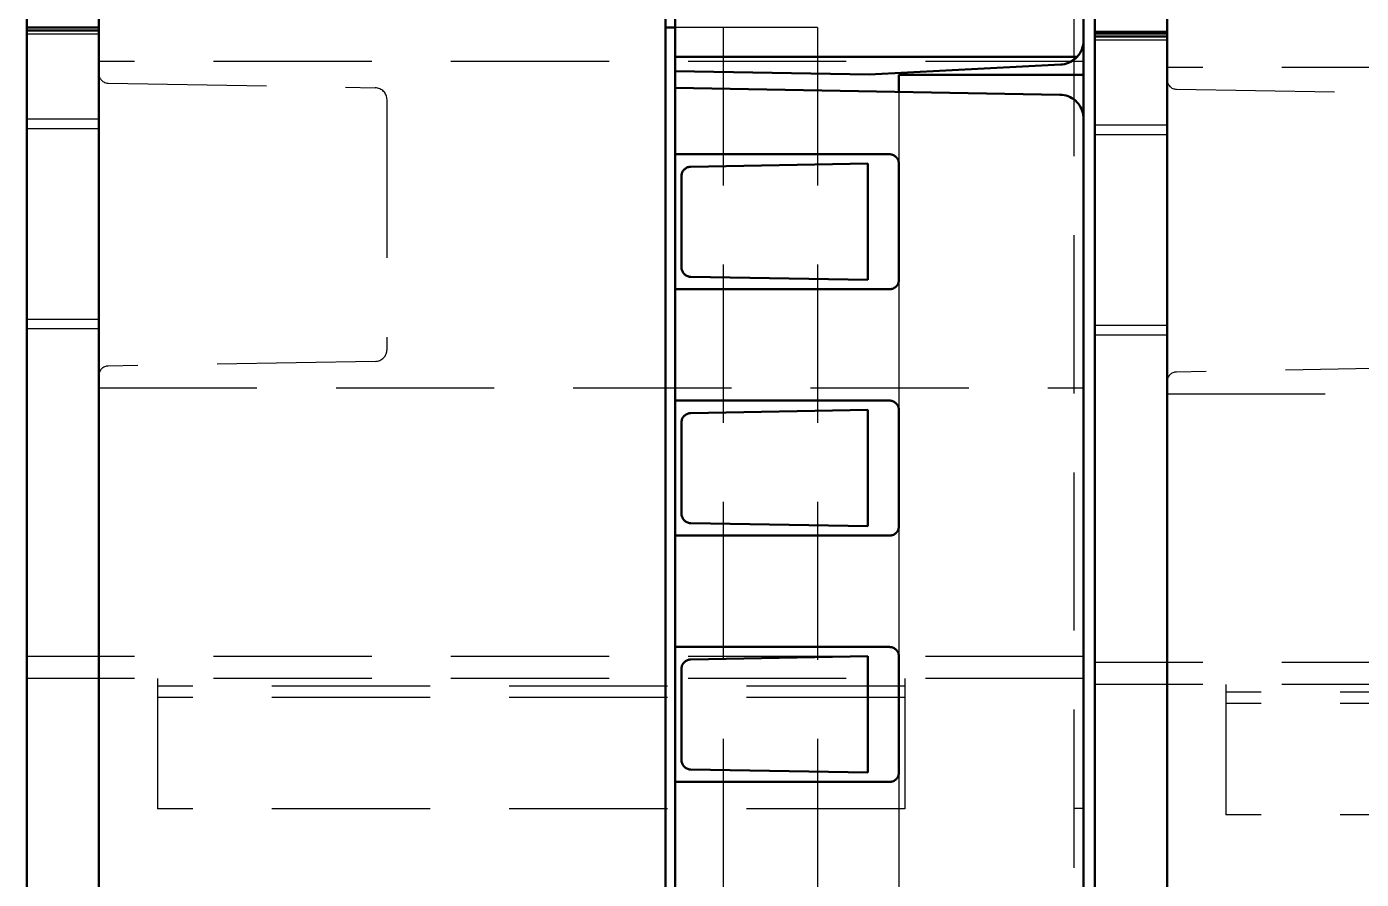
# Model space of a CAD drawing. Extents: x -891 to 6596, y -1 to 298.
# Drawn here: x -331.168 to -326.95, y 176.377 to 179.073 of the extents above; entities that cross this region are included whole.
import ezdxf

# ---------------------------------------------------------------- set-up
doc = ezdxf.new("R2010")
doc.units = 0
doc.header["$MEASUREMENT"] = 0
doc.linetypes.add('DASHED', pattern=[0.75, 0.5, -0.25])
for name, color, linetype, lineweight in [('AM_0', 7, 'Continuous', 50), ('AM_4', 3, 'Continuous', 25), ('AM_9', 6, 'DASHED', 25)]:
    doc.layers.add(name, color=color, linetype=linetype, lineweight=lineweight)

msp = doc.modelspace()

# ---------------------------------------------------------------- linework, layer by layer
at = {"layer": 'AM_0'}
for p, q in [((-331.1683, 184.1191), (-331.1683, 164.5302)), ((-327.7917, 184.1), (-327.7917, 164.5111)), ((-327.8277, 184.0728), (-327.8277, 174.1117)), ((-330.9406, 165.2317), (-330.9406, 180.1111)), ((-329.1488, 165.2287), (-329.1488, 180.1111)), ((-329.1184, 180.1111), (-329.1184, 164.9857)), ((-327.5639, 165.2127), (-327.5639, 180.092)), ((-331.1683, 179.071), (-330.9406, 179.071)), ((-329.1488, 179.071), (-329.1184, 179.071)), ((-330.9406, 179.0607), (-331.1683, 179.0607)), ((-327.5639, 179.0565), (-327.7917, 179.0565)), ((-327.7917, 179.0519), (-327.5639, 179.0519)), ((-327.5639, 179.0417), (-327.7917, 179.0417)), ((-327.8483, 178.9774), (-329.1184, 178.9774)), ((-328.505, 178.9218), (-327.8997, 178.9536)), ((-329.1184, 178.9325), (-328.505, 178.9218)), ((-328.4113, 178.867), (-328.4113, 178.9206)), ((-327.8277, 178.9206), (-328.4113, 178.9206)), ((-327.9023, 178.8582), (-329.1184, 178.8794)), ((-328.4416, 178.6698), (-329.1184, 178.6698)), ((-328.5101, 178.6403), (-329.069, 178.6305)), ((-328.5101, 178.2725), (-328.5101, 178.6403)), ((-328.4113, 178.2733), (-328.4113, 178.6394)), ((-329.0988, 178.6002), (-329.0988, 178.3126)), ((-329.069, 178.2822), (-328.5101, 178.2725)), ((-329.1184, 178.2429), (-328.4416, 178.2429)), ((-328.4416, 177.8908), (-329.1184, 177.8908)), ((-328.5101, 177.8613), (-329.069, 177.8516)), ((-328.5101, 177.4935), (-328.5101, 177.8613)), ((-328.4113, 177.4943), (-328.4113, 177.8604)), ((-329.0988, 177.8212), (-329.0988, 177.5336)), ((-329.069, 177.5032), (-328.5101, 177.4935)), ((-329.1184, 177.464), (-328.4416, 177.464)), ((-328.4416, 177.1118), (-329.1184, 177.1118)), ((-328.5101, 177.0823), (-329.069, 177.0726)), ((-328.5101, 176.7145), (-328.5101, 177.0823)), ((-328.4113, 176.7154), (-328.4113, 177.0815)), ((-329.0988, 177.0422), (-329.0988, 176.7546)), ((-329.069, 176.7243), (-328.5101, 176.7145)), ((-329.1184, 176.685), (-328.4416, 176.685))]:
    msp.add_line(p, q, dxfattribs=at)
for points in [[(-327.8483, 178.9774), (-327.853, 178.9728), (-327.8581, 178.9686), (-327.8636, 178.9649), (-327.8694, 178.9616), (-327.8754, 178.9589), (-327.8817, 178.9567), (-327.8881, 178.9551), (-327.8946, 178.954), (-327.8997, 178.9536)], [(-327.9023, 178.8582), (-327.8957, 178.8578), (-327.8892, 178.8568), (-327.8827, 178.8552), (-327.8764, 178.8531), (-327.8704, 178.8505), (-327.8645, 178.8473), (-327.859, 178.8437), (-327.8538, 178.8395), (-327.849, 178.835), (-327.8446, 178.83), (-327.8407, 178.8247), (-327.8372, 178.8191), (-327.8343, 178.8131), (-327.8319, 178.807), (-327.83, 178.8006), (-327.8287, 178.7941), (-327.8279, 178.7875), (-327.8277, 178.7822)], [(-328.4113, 178.6394), (-328.4114, 178.6421), (-328.4117, 178.6447), (-328.4123, 178.6473), (-328.4131, 178.6498), (-328.4141, 178.6522), (-328.4153, 178.6546), (-328.4168, 178.6568), (-328.4184, 178.6589), (-328.4202, 178.6609), (-328.4221, 178.6627), (-328.4242, 178.6643), (-328.4264, 178.6657), (-328.4288, 178.6669), (-328.4312, 178.668), (-328.4338, 178.6687), (-328.4364, 178.6693), (-328.439, 178.6697), (-328.4416, 178.6698)], [(-329.069, 178.6305), (-329.0716, 178.6304), (-329.0742, 178.63), (-329.0768, 178.6293), (-329.0793, 178.6285), (-329.0818, 178.6275), (-329.0841, 178.6262), (-329.0863, 178.6247), (-329.0884, 178.6231), (-329.0903, 178.6213), (-329.0921, 178.6193), (-329.0936, 178.6171), (-329.095, 178.6149), (-329.0962, 178.6125), (-329.0972, 178.61), (-329.0979, 178.6075), (-329.0984, 178.6049), (-329.0987, 178.6023), (-329.0988, 178.6002)], [(-329.0988, 178.3126), (-329.0987, 178.3099), (-329.0984, 178.3073), (-329.0978, 178.3047), (-329.097, 178.3022), (-329.096, 178.2997), (-329.0948, 178.2974), (-329.0933, 178.2952), (-329.0917, 178.2931), (-329.0899, 178.2911), (-329.088, 178.2893), (-329.0859, 178.2877), (-329.0836, 178.2863), (-329.0813, 178.285), (-329.0788, 178.284), (-329.0763, 178.2832), (-329.0737, 178.2827), (-329.0711, 178.2823), (-329.069, 178.2822)], [(-328.4416, 178.2429), (-328.439, 178.2431), (-328.4364, 178.2434), (-328.4338, 178.244), (-328.4312, 178.2448), (-328.4288, 178.2458), (-328.4264, 178.247), (-328.4242, 178.2484), (-328.4221, 178.25), (-328.4202, 178.2518), (-328.4184, 178.2538), (-328.4168, 178.2559), (-328.4153, 178.2581), (-328.4141, 178.2605), (-328.4131, 178.2629), (-328.4123, 178.2655), (-328.4117, 178.268), (-328.4114, 178.2707), (-328.4113, 178.2733)], [(-328.4113, 177.8604), (-328.4114, 177.8631), (-328.4117, 177.8657), (-328.4123, 177.8683), (-328.4131, 177.8708), (-328.4141, 177.8733), (-328.4153, 177.8756), (-328.4168, 177.8779), (-328.4184, 177.88), (-328.4202, 177.8819), (-328.4221, 177.8837), (-328.4242, 177.8853), (-328.4264, 177.8867), (-328.4288, 177.888), (-328.4312, 177.889), (-328.4338, 177.8898), (-328.4364, 177.8904), (-328.439, 177.8907), (-328.4416, 177.8908)], [(-329.069, 177.8516), (-329.0716, 177.8514), (-329.0742, 177.851), (-329.0768, 177.8504), (-329.0793, 177.8495), (-329.0818, 177.8485), (-329.0841, 177.8472), (-329.0863, 177.8458), (-329.0884, 177.8441), (-329.0903, 177.8423), (-329.0921, 177.8403), (-329.0936, 177.8382), (-329.095, 177.8359), (-329.0962, 177.8335), (-329.0972, 177.8311), (-329.0979, 177.8285), (-329.0984, 177.8259), (-329.0987, 177.8233), (-329.0988, 177.8212)], [(-329.0988, 177.5336), (-329.0987, 177.531), (-329.0984, 177.5283), (-329.0978, 177.5257), (-329.097, 177.5232), (-329.096, 177.5208), (-329.0948, 177.5184), (-329.0933, 177.5162), (-329.0917, 177.5141), (-329.0899, 177.5121), (-329.088, 177.5103), (-329.0859, 177.5087), (-329.0836, 177.5073), (-329.0813, 177.5061), (-329.0788, 177.5051), (-329.0763, 177.5043), (-329.0737, 177.5037), (-329.0711, 177.5033), (-329.069, 177.5032)], [(-328.4416, 177.464), (-328.439, 177.4641), (-328.4364, 177.4644), (-328.4338, 177.465), (-328.4312, 177.4658), (-328.4288, 177.4668), (-328.4264, 177.468), (-328.4242, 177.4695), (-328.4221, 177.4711), (-328.4202, 177.4729), (-328.4184, 177.4748), (-328.4168, 177.4769), (-328.4153, 177.4792), (-328.4141, 177.4815), (-328.4131, 177.484), (-328.4123, 177.4865), (-328.4117, 177.4891), (-328.4114, 177.4917), (-328.4113, 177.4943)], [(-328.4113, 177.0815), (-328.4114, 177.0841), (-328.4117, 177.0867), (-328.4123, 177.0893), (-328.4131, 177.0919), (-328.4141, 177.0943), (-328.4153, 177.0967), (-328.4168, 177.0989), (-328.4184, 177.101), (-328.4202, 177.1029), (-328.4221, 177.1047), (-328.4242, 177.1064), (-328.4264, 177.1078), (-328.4288, 177.109), (-328.4312, 177.11), (-328.4338, 177.1108), (-328.4364, 177.1114), (-328.439, 177.1117), (-328.4416, 177.1118)], [(-329.069, 177.0726), (-329.0716, 177.0724), (-329.0742, 177.072), (-329.0768, 177.0714), (-329.0793, 177.0706), (-329.0818, 177.0695), (-329.0841, 177.0682), (-329.0863, 177.0668), (-329.0884, 177.0651), (-329.0903, 177.0633), (-329.0921, 177.0613), (-329.0936, 177.0592), (-329.095, 177.0569), (-329.0962, 177.0546), (-329.0972, 177.0521), (-329.0979, 177.0496), (-329.0984, 177.047), (-329.0987, 177.0443), (-329.0988, 177.0422)], [(-329.0988, 176.7546), (-329.0987, 176.752), (-329.0984, 176.7494), (-329.0978, 176.7468), (-329.097, 176.7442), (-329.096, 176.7418), (-329.0948, 176.7394), (-329.0933, 176.7372), (-329.0917, 176.7351), (-329.0899, 176.7332), (-329.088, 176.7314), (-329.0859, 176.7298), (-329.0836, 176.7283), (-329.0813, 176.7271), (-329.0788, 176.7261), (-329.0763, 176.7253), (-329.0737, 176.7247), (-329.0711, 176.7244), (-329.069, 176.7243)], [(-328.4416, 176.685), (-328.439, 176.6851), (-328.4364, 176.6855), (-328.4338, 176.686), (-328.4312, 176.6868), (-328.4288, 176.6879), (-328.4264, 176.6891), (-328.4242, 176.6905), (-328.4221, 176.6921), (-328.4202, 176.6939), (-328.4184, 176.6959), (-328.4168, 176.698), (-328.4153, 176.7002), (-328.4141, 176.7025), (-328.4131, 176.705), (-328.4123, 176.7075), (-328.4117, 176.7101), (-328.4114, 176.7127), (-328.4113, 176.7154)]]:
    msp.add_lwpolyline(points, dxfattribs=at)
msp.add_arc((-327.9036, 179.0294), 0.0759, 316.8295, 0, dxfattribs=at)
at = {"layer": 'AM_4'}
for p, q in [((-330.9406, 179.0494), (-331.1683, 179.0494)), ((-327.5639, 179.0303), (-327.7917, 179.0303))]:
    msp.add_line(p, q, dxfattribs=at)
at = {"layer": 'AM_9'}
for p, q in [((-327.8581, 180.6638), (-327.8581, 175.8427)), ((-328.6689, 179.071), (-329.1184, 179.071)), ((-328.9666, 179.071), (-328.9666, 165.2287)), ((-328.6689, 179.071), (-328.6689, 165.2287)), ((-327.8277, 178.9635), (-330.9406, 178.9635)), ((-324.4511, 178.9444), (-327.5639, 178.9444)), ((-330.9107, 178.8946), (-330.0668, 178.8799)), ((-328.4113, 178.867), (-328.4113, 178.6394)), ((-327.5341, 178.8755), (-326.6901, 178.8608)), ((-330.0295, 178.8419), (-330.0295, 178.0529)), ((-330.9406, 178.7809), (-331.1683, 178.7809)), ((-330.9406, 178.7506), (-331.1683, 178.7506)), ((-327.5639, 178.7619), (-327.7917, 178.7619)), ((-327.5639, 178.7315), (-327.7917, 178.7315)), ((-328.4113, 178.2733), (-328.4113, 177.8604)), ((-330.9406, 178.1477), (-331.1683, 178.1477)), ((-330.9406, 178.1174), (-331.1683, 178.1174)), ((-327.5639, 178.1287), (-327.7917, 178.1287)), ((-327.5639, 178.0983), (-327.7917, 178.0983)), ((-330.0668, 178.0149), (-330.9107, 178.0002)), ((-326.6901, 177.9959), (-327.5341, 177.9811)), ((-330.9406, 177.9314), (-327.8277, 177.9314)), ((-327.5639, 177.9123), (-324.4511, 177.9123)), ((-328.4113, 177.4943), (-328.4113, 177.0815)), ((-327.8277, 177.0818), (-331.1683, 177.0818)), ((-324.4511, 177.0627), (-327.7917, 177.0627)), ((-327.8277, 177.0119), (-331.1683, 177.0119)), ((-330.7549, 177.0119), (-330.7549, 176.6004)), ((-328.3932, 177.0119), (-328.3932, 176.6004)), ((-328.3932, 176.988), (-330.7549, 176.988)), ((-324.4511, 176.9929), (-327.7917, 176.9929)), ((-327.3782, 176.9929), (-327.3782, 176.5814)), ((-325.0165, 176.969), (-327.3782, 176.969)), ((-328.3932, 176.9521), (-330.7549, 176.9521)), ((-325.0165, 176.9331), (-327.3782, 176.9331)), ((-328.4113, 176.7154), (-328.4113, 176.3025)), ((-328.3932, 176.6004), (-330.7549, 176.6004)), ((-327.8581, 176.6019), (-327.8277, 176.6019)), ((-325.0165, 176.5814), (-327.3782, 176.5814))]:
    msp.add_line(p, q, dxfattribs=at)
for centre, radius, start, end in [((-330.9102, 178.925), 0.0304, 180, 269), ((-327.5335, 178.9059), 0.0304, 180, 269), ((-330.0674, 178.8419), 0.038, 0, 89), ((-330.0674, 178.0529), 0.038, 271, 0), ((-330.9102, 177.9698), 0.0304, 91, 180), ((-327.5335, 177.9508), 0.0304, 91, 180)]:
    msp.add_arc(centre, radius, start, end, dxfattribs=at)

doc.saveas('drawing.dxf')
